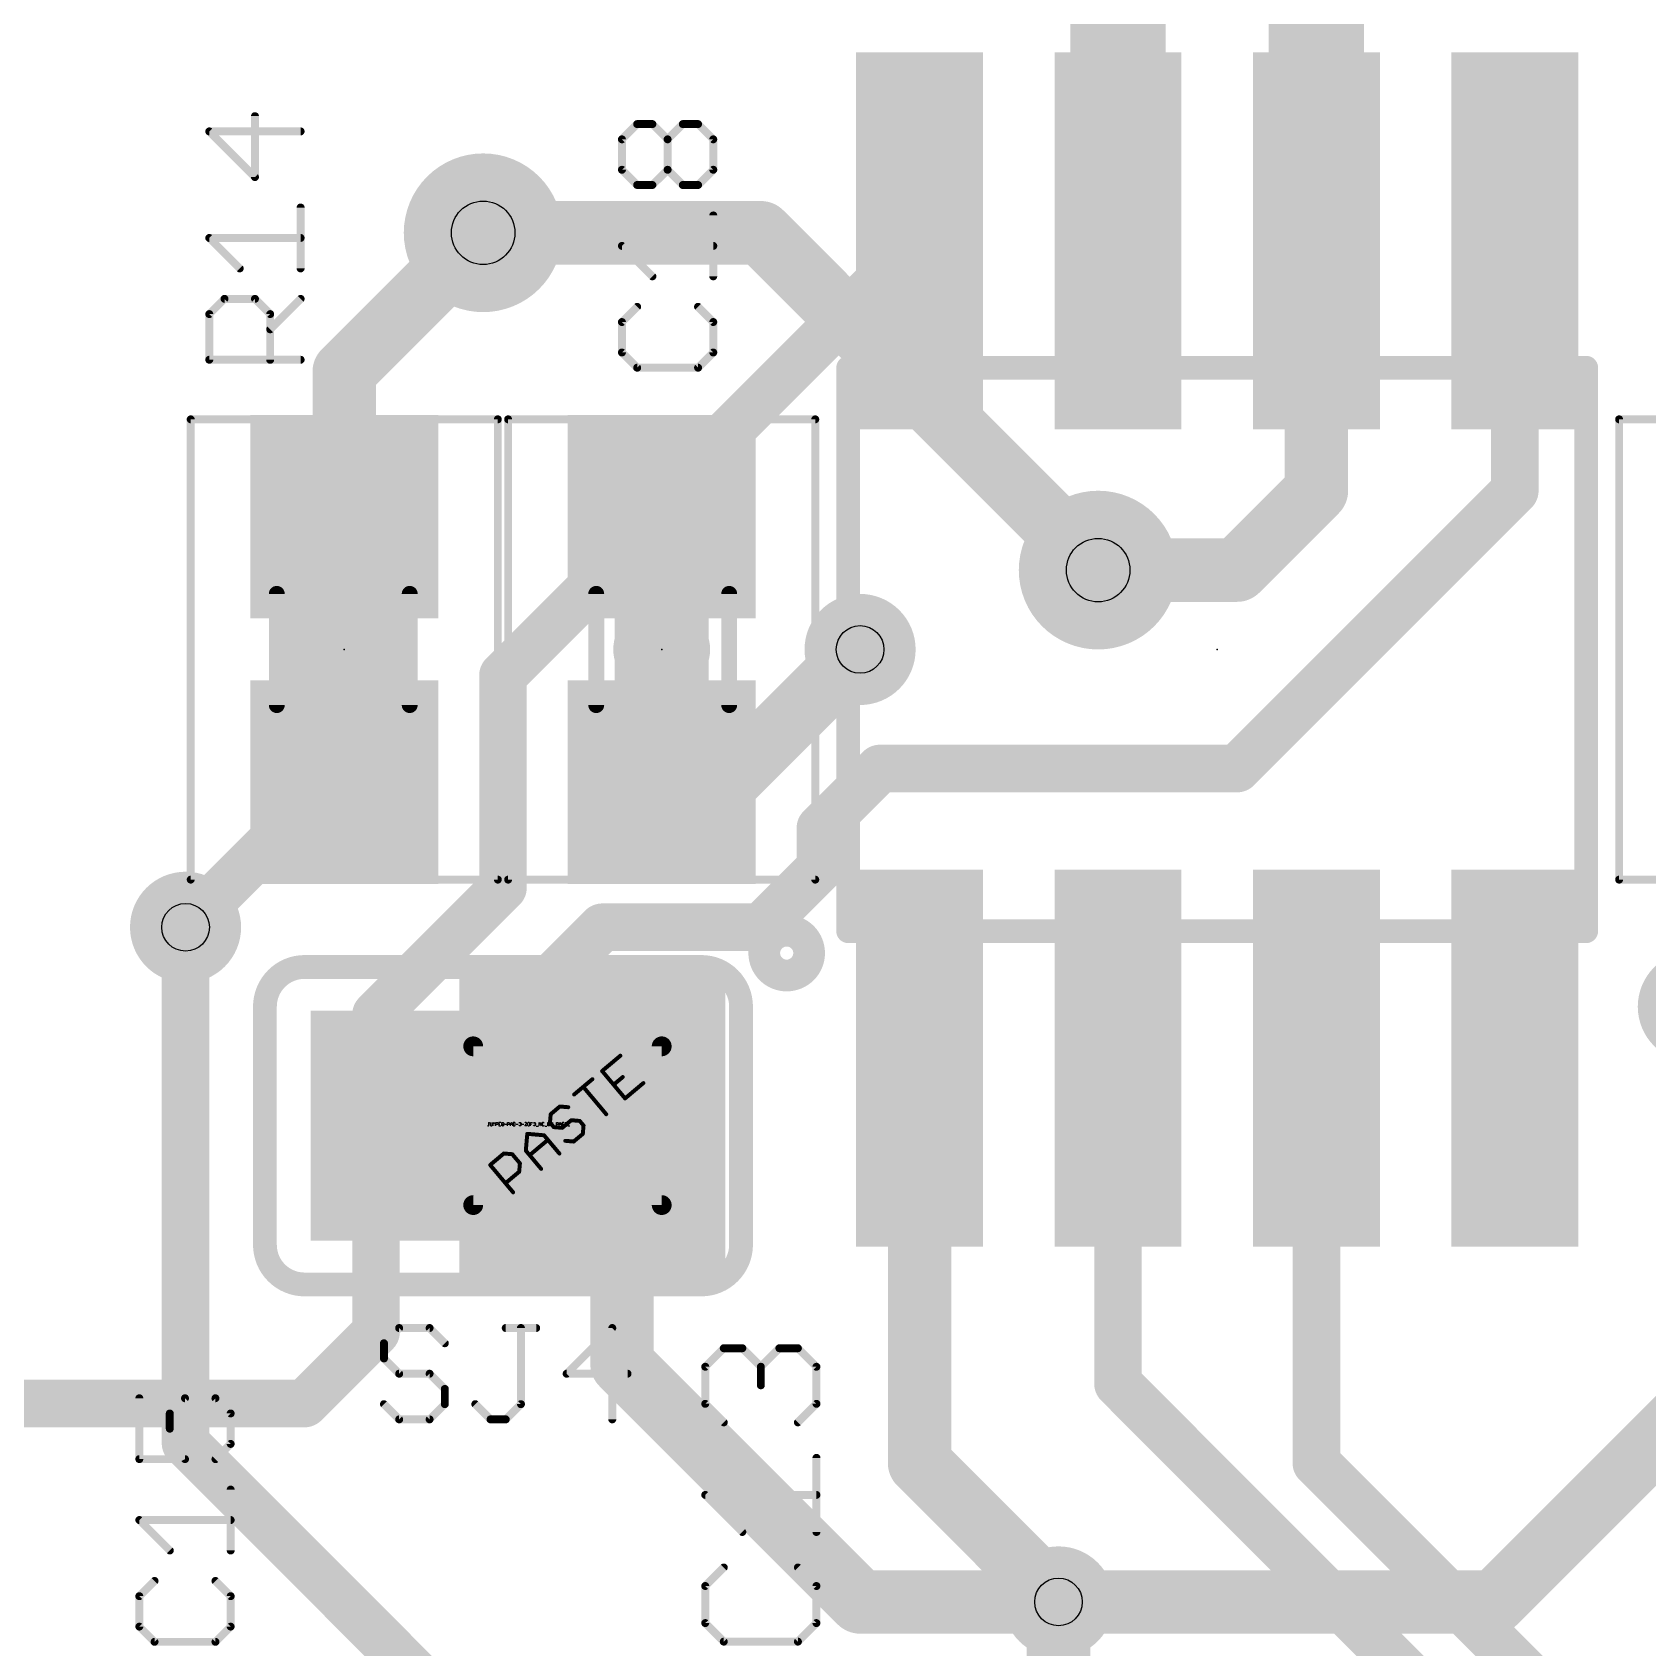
# Model space of a CAD drawing. Extents: x -17 to 51, y -3 to 114.
# Drawn here: x 19.34 to 29.68, y 26.89 to 37.22 of the extents above; entities that cross this region are included whole.
import ezdxf

# ---------------------------------------------------------------- set-up
doc = ezdxf.new("R2010")
doc.units = 0
for name, color, linetype in [('1', 22, 'CONTINUOUS'), ('16', 175, 'CONTINUOUS'), ('18', 82, 'CONTINUOUS'), ('21', 253, 'CONTINUOUS'), ('23', 7, 'CONTINUOUS'), ('25', 253, 'CONTINUOUS'), ('27', 253, 'CONTINUOUS'), ('29', 253, 'CONTINUOUS'), ('30', 253, 'CONTINUOUS'), ('31', 253, 'CONTINUOUS'), ('35', 253, 'CONTINUOUS'), ('39', 22, 'CONTINUOUS'), ('44', 253, 'CONTINUOUS'), ('51', 253, 'CONTINUOUS')]:
    doc.layers.add(name, color=color, linetype=linetype)

# ---------------------------------------------------------------- blocks, each defined once
blk = doc.blocks.new('RECT')
blk.add_solid([(-0.5, -0.5), (0.5, -0.5), (-0.5, 0.5), (0.5, 0.5)])
blk = doc.blocks.new('ROUNDV')
at = {"const_width": 0.5}
blk.add_lwpolyline([(0, -0.25, 1), (0, 0.25, 1), (0, -0.25)], format="xyb", dxfattribs=at)

msp = doc.modelspace()

# ---------------------------------------------------------------- linework, layer by layer
at = {"layer": '1'}
for points, const_width in [([(26.289, 35.8902), (26.289, 38.569)], 0.6096), ([(27.559, 35.8902), (27.559, 38.569)], 0.6096), ([(21.336, 35.052), (22.225, 35.941)], 0.4064), ([(27.559, 34.29), (27.559, 35.8902)], 0.4064), ([(23.368, 34.2392), (25.019, 35.8902)], 0.3048), ([(28.829, 35.8902), (28.829, 34.29)], 0.3048), ([(21.336, 34.124), (21.336, 35.052)], 0.4064), ([(27.051, 33.782), (27.559, 34.29)], 0.4064), ([(28.829, 34.29), (27.051, 32.512)], 0.3048), ([(23.368, 34.124), (23.368, 34.2392)], 0.3048), ([(22.352, 33.108), (23.368, 34.124)], 0.3048), ([(26.162, 33.782), (27.051, 33.782)], 0.4064), ([(23.788, 32.424), (24.638, 33.274)], 0.4064), ([(22.352, 31.75), (22.352, 33.108)], 0.3048), ([(21.248, 32.424), (20.32, 31.496)], 0.3048), ([(21.336, 32.424), (21.248, 32.424)], 0.3048), ([(23.368, 32.424), (23.788, 32.424)], 0.4064), ([(24.765, 32.512), (24.384, 32.131)], 0.3048), ([(27.051, 32.512), (24.765, 32.512)], 0.3048), ([(24.384, 32.131), (24.384, 31.877)], 0.3048), ([(24.384, 31.877), (24.003, 31.496)], 0.3048), ([(21.5392, 30.9372), (22.352, 31.75)], 0.3048), ([(22.987, 31.496), (22.352, 30.861)], 0.3048), ([(24.003, 31.496), (22.987, 31.496)], 0.3048), ([(21.5392, 30.226), (21.5392, 30.9372)], 0.3048), ([(22.352, 30.861), (22.352, 30.226)], 0.3048), ([(25.019, 30.6578), (25.019, 28.067)], 0.4064), ([(26.289, 30.6578), (26.289, 28.575)], 0.3048), ([(27.559, 30.6578), (27.559, 28.067)], 0.3048), ([(23.114, 30.1752), (23.1648, 30.226)], 0.4064), ([(21.5392, 30.226), (21.5392, 28.9052)], 0.3048), ([(23.114, 28.702), (23.114, 30.1752)], 0.4064), ([(21.5392, 28.9052), (21.082, 28.448)], 0.3048), ([(24.638, 27.178), (23.114, 28.702)], 0.4064), ([(26.289, 28.575), (28.956, 25.908)], 0.3048), ([(21.082, 28.448), (13.755, 28.448)], 0.3048), ([(25.019, 28.067), (25.908, 27.178)], 0.4064), ([(27.559, 28.067), (29.464, 26.162)], 0.3048), ([(25.908, 27.178), (24.638, 27.178)], 0.4064), ([(25.908, 27.178), (25.908, 26.67)], 0.4064)]:
    msp.add_lwpolyline(points, dxfattribs=dict(at, const_width=const_width))
for points, const_width in [([(22.2968, 35.8692, 1), (22.1532, 36.0128)], 0.2032), ([(27.6606, 35.8902, 1), (27.4574, 35.8902)], 0.2032), ([(25.0729, 35.8363, 1), (24.9651, 35.9441)], 0.1524), ([(26.1366, 35.8902, 1), (26.4414, 35.8902)], 0.3048), ([(27.4066, 35.8902, 1), (27.7114, 35.8902)], 0.3048), ([(28.9052, 35.8902, 1), (28.7528, 35.8902)], 0.1524), ([(21.4376, 35.052, 1), (21.2344, 35.052)], 0.2032), ([(21.2642, 35.1238, 1), (21.4078, 34.9802)], 0.2032), ([(27.6308, 34.2182, 1), (27.4872, 34.3618)], 0.2032), ([(28.8829, 34.2361, 1), (28.7751, 34.3439)], 0.1524), ([(23.4442, 34.2392, 1), (23.2918, 34.2392)], 0.1524), ([(23.3141, 34.2931, 1), (23.4219, 34.1853)], 0.1524), ([(27.4574, 34.29, 1), (27.6606, 34.29)], 0.2032), ([(28.7528, 34.29, 1), (28.9052, 34.29)], 0.1524), ([(23.4219, 34.0701, 1), (23.3141, 34.1779)], 0.1524), ([(21.2344, 34.124, 1), (21.4376, 34.124)], 0.2032), ([(23.2918, 34.124, 1), (23.4442, 34.124)], 0.1524), ([(26.162, 33.8836, 1), (26.162, 33.6804)], 0.2032), ([(26.9792, 33.8538, 1), (27.1228, 33.7102)], 0.2032), ([(27.051, 33.6804, 1), (27.051, 33.8836)], 0.2032), ([(24.7098, 33.2022, 1), (24.5662, 33.3458)], 0.2032), ([(22.4282, 33.108, 1), (22.2758, 33.108)], 0.1524), ([(22.2981, 33.1619, 1), (22.4059, 33.0541)], 0.1524), ([(21.248, 32.5002, 1), (21.248, 32.3478)], 0.1524), ([(21.3019, 32.3701, 1), (21.1941, 32.4779)], 0.1524), ([(21.336, 32.3478, 1), (21.336, 32.5002)], 0.1524), ([(23.368, 32.5256, 1), (23.368, 32.3224)], 0.2032), ([(23.7162, 32.4958, 1), (23.8598, 32.3522)], 0.2032), ([(23.788, 32.3224, 1), (23.788, 32.5256)], 0.2032), ([(24.765, 32.5882, 1), (24.765, 32.4358)], 0.1524), ([(24.8189, 32.4581, 1), (24.7111, 32.5659)], 0.1524), ([(26.9971, 32.5659, 1), (27.1049, 32.4581)], 0.1524), ([(27.051, 32.4358, 1), (27.051, 32.5882)], 0.1524), ([(24.4602, 32.131, 1), (24.3078, 32.131)], 0.1524), ([(24.3301, 32.1849, 1), (24.4379, 32.0771)], 0.1524), ([(24.3078, 31.877, 1), (24.4602, 31.877)], 0.1524), ([(24.4379, 31.8231, 1), (24.3301, 31.9309)], 0.1524), ([(22.4059, 31.6961, 1), (22.2981, 31.8039)], 0.1524), ([(22.2758, 31.75, 1), (22.4282, 31.75)], 0.1524), ([(22.987, 31.5722, 1), (22.987, 31.4198)], 0.1524), ([(23.0409, 31.4421, 1), (22.9331, 31.5499)], 0.1524), ([(24.003, 31.4198, 1), (24.003, 31.5722)], 0.1524), ([(20.2661, 31.5499, 1), (20.3739, 31.4421)], 0.1524), ([(23.9491, 31.5499, 1), (24.0569, 31.4421)], 0.1524), ([(21.6154, 30.9372, 1), (21.463, 30.9372)], 0.1524), ([(21.4853, 30.9911, 1), (21.5931, 30.8833)], 0.1524), ([(22.4282, 30.861, 1), (22.2758, 30.861)], 0.1524), ([(22.2981, 30.9149, 1), (22.4059, 30.8071)], 0.1524), ([(25.1206, 30.6578, 1), (24.9174, 30.6578)], 0.2032), ([(26.3652, 30.6578, 1), (26.2128, 30.6578)], 0.1524), ([(27.6352, 30.6578, 1), (27.4828, 30.6578)], 0.1524), ([(23.2366, 30.1542, 1), (23.093, 30.2978)], 0.2032), ([(21.6154, 30.226, 1), (21.463, 30.226)], 0.1524), ([(21.463, 30.226, 1), (21.6154, 30.226)], 0.1524), ([(22.2758, 30.226, 1), (22.4282, 30.226)], 0.1524), ([(23.2156, 30.1752, 1), (23.0124, 30.1752)], 0.2032), ([(23.0422, 30.247, 1), (23.1858, 30.1034)], 0.2032), ([(21.463, 28.9052, 1), (21.6154, 28.9052)], 0.1524), ([(21.5931, 28.8513, 1), (21.4853, 28.9591)], 0.1524), ([(23.1858, 28.7738, 1), (23.0422, 28.6302)], 0.2032), ([(23.0124, 28.702, 1), (23.2156, 28.702)], 0.2032), ([(26.3429, 28.6289, 1), (26.2351, 28.5211)], 0.1524), ([(26.2128, 28.575, 1), (26.3652, 28.575)], 0.1524), ([(21.0281, 28.5019, 1), (21.1359, 28.3941)], 0.1524), ([(21.082, 28.3718, 1), (21.082, 28.5242)], 0.1524), ([(25.0908, 28.1388, 1), (24.9472, 27.9952)], 0.2032), ([(24.9174, 28.067, 1), (25.1206, 28.067)], 0.2032), ([(27.6129, 28.1209, 1), (27.5051, 28.0131)], 0.1524), ([(27.4828, 28.067, 1), (27.6352, 28.067)], 0.1524), ([(24.638, 27.2796, 1), (24.638, 27.0764)], 0.2032), ([(24.5662, 27.1062, 1), (24.7098, 27.2498)], 0.2032), ([(26.0096, 27.178, 1), (25.8064, 27.178)], 0.2032), ([(25.8362, 27.1062, 1), (25.9798, 27.2498)], 0.2032), ([(25.908, 27.0764, 1), (25.908, 27.2796)], 0.2032)]:
    msp.add_lwpolyline(points, format="xyb", dxfattribs=dict(at, const_width=const_width))
at = {"layer": '16'}
for points, const_width in [([(22.225, 35.941), (24.003, 35.941)], 0.4064), ([(24.003, 35.941), (26.162, 33.782)], 0.4064), ([(20.32, 31.496), (20.32, 28.194)], 0.3048), ([(30.988, 29.464), (28.702, 27.178)], 0.4064), ([(20.32, 28.194), (26.162, 22.352)], 0.3048), ([(28.702, 27.178), (25.908, 27.178)], 0.4064)]:
    msp.add_lwpolyline(points, dxfattribs=dict(at, const_width=const_width))
for points, const_width in [([(22.225, 36.0426, 1), (22.225, 35.8394)], 0.2032), ([(24.0748, 36.0128, 1), (23.9312, 35.8692)], 0.2032), ([(24.003, 35.8394, 1), (24.003, 36.0426)], 0.2032), ([(26.0902, 33.7102, 1), (26.2338, 33.8538)], 0.2032), ([(20.3962, 31.496, 1), (20.2438, 31.496)], 0.1524), ([(20.3739, 28.2479, 1), (20.2661, 28.1401)], 0.1524), ([(20.2438, 28.194, 1), (20.3962, 28.194)], 0.1524), ([(25.908, 27.2796, 1), (25.908, 27.0764)], 0.2032), ([(28.6302, 27.2498, 1), (28.7738, 27.1062)], 0.2032), ([(28.702, 27.0764, 1), (28.702, 27.2796)], 0.2032)]:
    msp.add_lwpolyline(points, format="xyb", dxfattribs=dict(at, const_width=const_width))
at = {"layer": '21'}
for points, const_width in [([(24.562, 35.077), (24.562, 31.471)], 0.1524), ([(29.286, 31.471), (29.286, 35.077)], 0.1524), ([(23.3985, 33.274), (23.3375, 33.274)], 0.5588), ([(21.082, 31.242), (23.622, 31.242)], 0.1524), ([(20.828, 29.464), (20.828, 30.988)], 0.1524), ([(23.876, 29.464), (23.876, 30.988)], 0.1524), ([(23.622, 29.21), (21.082, 29.21)], 0.1524)]:
    msp.add_lwpolyline(points, dxfattribs=dict(at, const_width=const_width))
for points, const_width in [([(24.6001, 35.077, 1), (24.5239, 35.077)], 0.0762), ([(29.3241, 35.077, 1), (29.2479, 35.077)], 0.0762), ([(23.3375, 33.4137, 1), (23.3375, 33.1343)], 0.2794), ([(23.3985, 33.1343, 1), (23.3985, 33.4137)], 0.2794), ([(24.1681, 31.1873, 1), (24.1681, 31.4745, 1), (24.1681, 31.1873)], 0.2032), ([(24.5239, 31.471, 1), (24.6001, 31.471)], 0.0762), ([(29.2479, 31.471, 1), (29.3241, 31.471)], 0.0762), ([(21.082, 31.242, 0.4142), (20.828, 30.988)], 0.1524), ([(21.082, 31.2801, 1), (21.082, 31.2039)], 0.0762), ([(21.082, 31.2039, 1), (21.082, 31.2801)], 0.0762), ([(23.876, 30.988, 0.4142), (23.622, 31.242)], 0.1524), ([(23.622, 31.2801, 1), (23.622, 31.2039)], 0.0762), ([(23.622, 31.2039, 1), (23.622, 31.2801)], 0.0762), ([(20.8661, 30.988, 1), (20.7899, 30.988)], 0.0762), ([(20.7899, 30.988, 1), (20.8661, 30.988)], 0.0762), ([(23.9141, 30.988, 1), (23.8379, 30.988)], 0.0762), ([(23.8379, 30.988, 1), (23.9141, 30.988)], 0.0762), ([(20.828, 29.464, 0.4142), (21.082, 29.21)], 0.1524), ([(20.8661, 29.464, 1), (20.7899, 29.464)], 0.0762), ([(20.7899, 29.464, 1), (20.8661, 29.464)], 0.0762), ([(23.622, 29.21, 0.4142), (23.876, 29.464)], 0.1524), ([(23.9141, 29.464, 1), (23.8379, 29.464)], 0.0762), ([(23.8379, 29.464, 1), (23.9141, 29.464)], 0.0762), ([(21.082, 29.2481, 1), (21.082, 29.1719)], 0.0762), ([(21.082, 29.1719, 1), (21.082, 29.2481)], 0.0762), ([(23.622, 29.2481, 1), (23.622, 29.1719)], 0.0762), ([(23.622, 29.1719, 1), (23.622, 29.2481)], 0.0762)]:
    msp.add_lwpolyline(points, format="xyb", dxfattribs=dict(at, const_width=const_width))
at = {"layer": '23'}
for p in [(21.336, 33.274), (23.368, 33.274), (26.924, 33.274), (22.352, 30.226)]:
    msp.add_point(p, dxfattribs=at)
at = {"layer": '25', "const_width": 0.0508}
for points in [[(20.7643, 36.2976), (20.7643, 36.6874)], [(21.0566, 36.5899), (20.4719, 36.5899)], [(20.4719, 36.5899), (20.7643, 36.2976)], [(23.1135, 36.5391), (23.211, 36.6366)], [(23.211, 36.6366), (23.3084, 36.6366)], [(23.3084, 36.6366), (23.4059, 36.5391)], [(23.4059, 36.5391), (23.5033, 36.6366)], [(23.5033, 36.6366), (23.6008, 36.6366)], [(23.6008, 36.6366), (23.6982, 36.5391)], [(23.1135, 36.3442), (23.1135, 36.5391)], [(23.4059, 36.3442), (23.4059, 36.5391)], [(23.6982, 36.5391), (23.6982, 36.3442)], [(23.211, 36.2468), (23.1135, 36.3442)], [(23.4059, 36.3442), (23.3084, 36.2468)], [(23.5033, 36.2468), (23.4059, 36.3442)], [(23.6982, 36.3442), (23.6008, 36.2468)], [(23.3084, 36.2468), (23.211, 36.2468)], [(23.6008, 36.2468), (23.5033, 36.2468)], [(21.0566, 35.7129), (21.0566, 36.1027)], [(23.6982, 35.6621), (23.6982, 36.0519)], [(20.6668, 35.7129), (20.4719, 35.9078)], [(20.4719, 35.9078), (21.0566, 35.9078)], [(23.3084, 35.6621), (23.1135, 35.857)], [(23.1135, 35.857), (23.6982, 35.857)], [(20.4719, 35.4205), (20.5694, 35.518)], [(20.5694, 35.518), (20.7643, 35.518)], [(20.7643, 35.518), (20.8617, 35.4205)], [(20.8617, 35.3231), (21.0566, 35.518)], [(23.211, 35.4672), (23.1135, 35.3697)], [(23.6982, 35.3697), (23.6008, 35.4672)], [(20.4719, 35.1282), (20.4719, 35.4205)], [(20.8617, 35.4205), (20.8617, 35.1282)], [(23.1135, 35.3697), (23.1135, 35.1748)], [(23.6982, 35.1748), (23.6982, 35.3697)], [(23.1135, 35.1748), (23.211, 35.0774)], [(23.6008, 35.0774), (23.6982, 35.1748)], [(21.0566, 35.1282), (20.4719, 35.1282)], [(23.211, 35.0774), (23.6008, 35.0774)], [(21.6874, 28.9311), (21.59, 28.8336)], [(21.8823, 28.9311), (21.6874, 28.9311)], [(21.9798, 28.8336), (21.8823, 28.9311)], [(22.3696, 28.9311), (22.5645, 28.9311)], [(22.467, 28.4438), (22.467, 28.9311)], [(23.0517, 28.9311), (22.7594, 28.6387)], [(23.0517, 28.3464), (23.0517, 28.9311)], [(21.59, 28.8336), (21.59, 28.7362)], [(21.59, 28.7362), (21.6874, 28.6387)], [(23.6468, 28.6832), (23.7654, 28.8018)], [(23.7654, 28.8018), (23.8841, 28.8018)], [(23.8841, 28.8018), (24.0027, 28.6832)], [(24.0027, 28.6832), (24.1213, 28.8018)], [(24.1213, 28.8018), (24.24, 28.8018)], [(24.24, 28.8018), (24.3586, 28.6832)], [(21.6874, 28.6387), (21.8823, 28.6387)], [(21.8823, 28.6387), (21.9798, 28.5413)], [(22.7594, 28.6387), (23.1492, 28.6387)], [(23.6468, 28.4459), (23.6468, 28.6832)], [(24.0027, 28.6832), (24.0027, 28.5645)], [(24.3586, 28.6832), (24.3586, 28.4459)], [(21.9798, 28.5413), (21.9798, 28.4438)], [(20.0241, 28.4817), (20.0241, 28.0919)], [(20.219, 28.3842), (20.3165, 28.4817)], [(20.3165, 28.4817), (20.5114, 28.4817)], [(20.5114, 28.4817), (20.6088, 28.3842)], [(21.6874, 28.3464), (21.59, 28.4438)], [(21.9798, 28.4438), (21.8823, 28.3464)], [(22.1747, 28.4438), (22.2721, 28.3464)], [(22.3696, 28.3464), (22.467, 28.4438)], [(23.7654, 28.3273), (23.6468, 28.4459)], [(24.3586, 28.4459), (24.24, 28.3273)], [(20.219, 28.2868), (20.219, 28.3842)], [(20.6088, 28.3842), (20.6088, 28.1893)], [(21.8823, 28.3464), (21.6874, 28.3464)], [(22.2721, 28.3464), (22.3696, 28.3464)], [(20.3165, 28.0919), (20.219, 28.2868)], [(20.6088, 28.1893), (20.5114, 28.0919)], [(20.0241, 28.0919), (20.3165, 28.0919)], [(24.3586, 27.6256), (24.3586, 28.1002)], [(20.6088, 27.5072), (20.6088, 27.897)], [(23.8841, 27.6256), (23.6468, 27.8629)], [(23.6468, 27.8629), (24.3586, 27.8629)], [(20.219, 27.5072), (20.0241, 27.7021)], [(20.0241, 27.7021), (20.6088, 27.7021)], [(23.7654, 27.3985), (23.6468, 27.2799)], [(24.3586, 27.2799), (24.24, 27.3985)], [(20.1216, 27.3123), (20.0241, 27.2149)], [(20.6088, 27.2149), (20.5114, 27.3123)], [(23.6468, 27.2799), (23.6468, 27.0426)], [(24.3586, 27.0426), (24.3586, 27.2799)], [(20.0241, 27.2149), (20.0241, 27.02)], [(20.6088, 27.02), (20.6088, 27.2149)], [(20.0241, 27.02), (20.1216, 26.9225)], [(20.5114, 26.9225), (20.6088, 27.02)], [(23.6468, 27.0426), (23.7654, 26.924)], [(24.24, 26.924), (24.3586, 27.0426)], [(20.1216, 26.9225), (20.5114, 26.9225)], [(23.7654, 26.924), (24.24, 26.924)]]:
    msp.add_lwpolyline(points, dxfattribs=at)
at = {"layer": '25', "const_width": 0.0254}
for points in [[(20.777, 36.6874, 1), (20.7516, 36.6874)], [(20.4719, 36.6026, 1), (20.4719, 36.5772)], [(20.4809, 36.5989, 1), (20.4629, 36.581)], [(21.0566, 36.5772, 1), (21.0566, 36.6026)], [(23.211, 36.6493, 1), (23.211, 36.6239)], [(23.2199, 36.6276, 1), (23.202, 36.6456)], [(23.3174, 36.6456, 1), (23.2994, 36.6276)], [(23.3084, 36.6239, 1), (23.3084, 36.6493)], [(23.5033, 36.6493, 1), (23.5033, 36.6239)], [(23.5123, 36.6276, 1), (23.4943, 36.6456)], [(23.6097, 36.6456, 1), (23.5918, 36.6276)], [(23.6008, 36.6239, 1), (23.6008, 36.6493)], [(23.1262, 36.5391, 1), (23.1008, 36.5391)], [(23.1045, 36.5481, 1), (23.1225, 36.5302)], [(23.4186, 36.5391, 1), (23.3932, 36.5391)], [(23.3969, 36.5481, 1), (23.4148, 36.5302)], [(23.3969, 36.5302, 1), (23.4148, 36.5481)], [(23.7109, 36.5391, 1), (23.6855, 36.5391)], [(23.6892, 36.5302, 1), (23.7072, 36.5481)], [(20.7516, 36.2976, 1), (20.777, 36.2976)], [(20.7553, 36.2886, 1), (20.7732, 36.3066)], [(23.1225, 36.3532, 1), (23.1045, 36.3353)], [(23.1008, 36.3442, 1), (23.1262, 36.3442)], [(23.4148, 36.3532, 1), (23.3969, 36.3353)], [(23.3932, 36.3442, 1), (23.4186, 36.3442)], [(23.4148, 36.3353, 1), (23.3969, 36.3532)], [(23.6855, 36.3442, 1), (23.7109, 36.3442)], [(23.7072, 36.3353, 1), (23.6892, 36.3532)], [(23.211, 36.2595, 1), (23.211, 36.2341)], [(23.202, 36.2378, 1), (23.2199, 36.2558)], [(23.2994, 36.2558, 1), (23.3174, 36.2378)], [(23.3084, 36.2341, 1), (23.3084, 36.2595)], [(23.5033, 36.2595, 1), (23.5033, 36.2341)], [(23.4943, 36.2378, 1), (23.5123, 36.2558)], [(23.5918, 36.2558, 1), (23.6097, 36.2378)], [(23.6008, 36.2341, 1), (23.6008, 36.2595)], [(21.0693, 36.1027, 1), (21.0439, 36.1027)], [(23.7109, 36.0519, 1), (23.6855, 36.0519)], [(20.4809, 35.9168, 1), (20.4629, 35.8988)], [(20.4719, 35.9205, 1), (20.4719, 35.8951)], [(21.0566, 35.8951, 1), (21.0566, 35.9205)], [(23.1225, 35.866, 1), (23.1045, 35.848)], [(23.1135, 35.8697, 1), (23.1135, 35.8443)], [(23.6982, 35.8443, 1), (23.6982, 35.8697)], [(20.6578, 35.7039, 1), (20.6758, 35.7219)], [(21.0439, 35.7129, 1), (21.0693, 35.7129)], [(23.2994, 35.6531, 1), (23.3174, 35.6711)], [(23.6855, 35.6621, 1), (23.7109, 35.6621)], [(20.5694, 35.5307, 1), (20.5694, 35.5053)], [(20.5783, 35.509, 1), (20.5604, 35.527)], [(20.7732, 35.527, 1), (20.7553, 35.509)], [(20.7643, 35.5053, 1), (20.7643, 35.5307)], [(21.0656, 35.509, 1), (21.0476, 35.527)], [(23.2199, 35.4582, 1), (23.202, 35.4762)], [(23.6097, 35.4762, 1), (23.5918, 35.4582)], [(20.4846, 35.4205, 1), (20.4592, 35.4205)], [(20.4629, 35.4295, 1), (20.4809, 35.4116)], [(20.8744, 35.4205, 1), (20.849, 35.4205)], [(20.8527, 35.4116, 1), (20.8707, 35.4295)], [(23.1262, 35.3697, 1), (23.1008, 35.3697)], [(23.1045, 35.3787, 1), (23.1225, 35.3608)], [(23.7109, 35.3697, 1), (23.6855, 35.3697)], [(23.6892, 35.3608, 1), (23.7072, 35.3787)], [(20.8527, 35.3321, 1), (20.8707, 35.3141)], [(23.1225, 35.1838, 1), (23.1045, 35.1659)], [(23.1008, 35.1748, 1), (23.1262, 35.1748)], [(23.6855, 35.1748, 1), (23.7109, 35.1748)], [(23.7072, 35.1659, 1), (23.6892, 35.1838)], [(20.4719, 35.1409, 1), (20.4719, 35.1155)], [(20.4592, 35.1282, 1), (20.4846, 35.1282)], [(20.849, 35.1282, 1), (20.8744, 35.1282)], [(21.0566, 35.1155, 1), (21.0566, 35.1409)], [(23.211, 35.0901, 1), (23.211, 35.0647)], [(23.202, 35.0684, 1), (23.2199, 35.0864)], [(23.5918, 35.0864, 1), (23.6097, 35.0684)], [(23.6008, 35.0647, 1), (23.6008, 35.0901)], [(21.6874, 28.9438, 1), (21.6874, 28.9184)], [(21.6964, 28.9221, 1), (21.6785, 28.9401)], [(21.8913, 28.9401, 1), (21.8734, 28.9221)], [(21.8823, 28.9184, 1), (21.8823, 28.9438)], [(22.3696, 28.9438, 1), (22.3696, 28.9184)], [(22.4797, 28.9311, 1), (22.4543, 28.9311)], [(22.5645, 28.9184, 1), (22.5645, 28.9438)], [(23.0644, 28.9311, 1), (23.039, 28.9311)], [(23.0607, 28.9221, 1), (23.0428, 28.9401)], [(21.6027, 28.8336, 1), (21.5773, 28.8336)], [(21.581, 28.8426, 1), (21.599, 28.8247)], [(21.9708, 28.8247, 1), (21.9888, 28.8426)], [(21.599, 28.7452, 1), (21.581, 28.7272)], [(21.5773, 28.7362, 1), (21.6027, 28.7362)], [(23.7654, 28.8145, 1), (23.7654, 28.7891)], [(23.7744, 28.7928, 1), (23.7564, 28.8108)], [(23.893, 28.8108, 1), (23.8751, 28.7928)], [(23.8841, 28.7891, 1), (23.8841, 28.8145)], [(24.1213, 28.8145, 1), (24.1213, 28.7891)], [(24.1303, 28.7928, 1), (24.1124, 28.8108)], [(24.2489, 28.8108, 1), (24.231, 28.7928)], [(24.24, 28.7891, 1), (24.24, 28.8145)], [(21.6874, 28.6514, 1), (21.6874, 28.626)], [(21.6785, 28.6298, 1), (21.6964, 28.6477)], [(21.8913, 28.6477, 1), (21.8734, 28.6298)], [(21.8823, 28.626, 1), (21.8823, 28.6514)], [(22.7594, 28.6514, 1), (22.7594, 28.626)], [(22.7504, 28.6477, 1), (22.7684, 28.6298)], [(23.1492, 28.626, 1), (23.1492, 28.6514)], [(23.6595, 28.6832, 1), (23.6341, 28.6832)], [(23.6378, 28.6922, 1), (23.6558, 28.6742)], [(24.0154, 28.6832, 1), (23.99, 28.6832)], [(23.9937, 28.6922, 1), (24.0117, 28.6742)], [(23.9937, 28.6742, 1), (24.0117, 28.6922)], [(24.3713, 28.6832, 1), (24.3459, 28.6832)], [(24.3496, 28.6742, 1), (24.3676, 28.6922)], [(21.9925, 28.5413, 1), (21.9671, 28.5413)], [(21.9708, 28.5323, 1), (21.9888, 28.5503)], [(23.99, 28.5645, 1), (24.0154, 28.5645)], [(20.0368, 28.4817, 1), (20.0114, 28.4817)], [(20.3165, 28.4944, 1), (20.3165, 28.469)], [(20.3254, 28.4727, 1), (20.3075, 28.4907)], [(20.5203, 28.4907, 1), (20.5024, 28.4727)], [(20.5114, 28.469, 1), (20.5114, 28.4944)], [(21.599, 28.4528, 1), (21.581, 28.4349)], [(21.9671, 28.4438, 1), (21.9925, 28.4438)], [(21.9888, 28.4349, 1), (21.9708, 28.4528)], [(22.1837, 28.4528, 1), (22.1657, 28.4349)], [(22.4543, 28.4438, 1), (22.4797, 28.4438)], [(22.476, 28.4349, 1), (22.4581, 28.4528)], [(23.6558, 28.4549, 1), (23.6378, 28.4369)], [(23.6341, 28.4459, 1), (23.6595, 28.4459)], [(24.3459, 28.4459, 1), (24.3713, 28.4459)], [(24.3676, 28.4369, 1), (24.3496, 28.4549)], [(20.2317, 28.3842, 1), (20.2063, 28.3842)], [(20.21, 28.3932, 1), (20.228, 28.3753)], [(20.6215, 28.3842, 1), (20.5961, 28.3842)], [(20.5998, 28.3753, 1), (20.6178, 28.3932)], [(21.6874, 28.3591, 1), (21.6874, 28.3337)], [(21.6785, 28.3374, 1), (21.6964, 28.3554)], [(21.8734, 28.3554, 1), (21.8913, 28.3374)], [(21.8823, 28.3337, 1), (21.8823, 28.3591)], [(22.2721, 28.3591, 1), (22.2721, 28.3337)], [(22.2632, 28.3374, 1), (22.2811, 28.3554)], [(22.3606, 28.3554, 1), (22.3786, 28.3374)], [(22.3696, 28.3337, 1), (22.3696, 28.3591)], [(23.039, 28.3464, 1), (23.0644, 28.3464)], [(23.7564, 28.3183, 1), (23.7744, 28.3363)], [(24.231, 28.3363, 1), (24.2489, 28.3183)], [(20.2304, 28.2925, 1), (20.2076, 28.2811)], [(20.2063, 28.2868, 1), (20.2317, 28.2868)], [(20.5961, 28.1893, 1), (20.6215, 28.1893)], [(20.6178, 28.1804, 1), (20.5998, 28.1983)], [(20.0241, 28.1046, 1), (20.0241, 28.0792)], [(20.0114, 28.0919, 1), (20.0368, 28.0919)], [(20.3051, 28.0862, 1), (20.3278, 28.0976)], [(20.3165, 28.0792, 1), (20.3165, 28.1046)], [(20.5024, 28.1009, 1), (20.5203, 28.0829)], [(24.3713, 28.1002, 1), (24.3459, 28.1002)], [(20.6215, 27.897, 1), (20.5961, 27.897)], [(23.6558, 27.8719, 1), (23.6378, 27.8539)], [(23.6468, 27.8756, 1), (23.6468, 27.8502)], [(24.3586, 27.8502, 1), (24.3586, 27.8756)], [(20.0331, 27.7111, 1), (20.0151, 27.6931)], [(20.0241, 27.7148, 1), (20.0241, 27.6894)], [(20.6088, 27.6894, 1), (20.6088, 27.7148)], [(23.8751, 27.6167, 1), (23.893, 27.6346)], [(24.3459, 27.6256, 1), (24.3713, 27.6256)], [(20.21, 27.4982, 1), (20.228, 27.5162)], [(20.5961, 27.5072, 1), (20.6215, 27.5072)], [(23.7744, 27.3896, 1), (23.7564, 27.4075)], [(24.2489, 27.4075, 1), (24.231, 27.3896)], [(20.1305, 27.3033, 1), (20.1126, 27.3213)], [(20.5203, 27.3213, 1), (20.5024, 27.3033)], [(23.6595, 27.2799, 1), (23.6341, 27.2799)], [(23.6378, 27.2889, 1), (23.6558, 27.2709)], [(24.3713, 27.2799, 1), (24.3459, 27.2799)], [(24.3496, 27.2709, 1), (24.3676, 27.2889)], [(20.0368, 27.2149, 1), (20.0114, 27.2149)], [(20.0151, 27.2238, 1), (20.0331, 27.2059)], [(20.6215, 27.2149, 1), (20.5961, 27.2149)], [(20.5998, 27.2059, 1), (20.6178, 27.2238)], [(20.0331, 27.0289, 1), (20.0151, 27.011)], [(20.0114, 27.02, 1), (20.0368, 27.02)], [(20.5961, 27.02, 1), (20.6215, 27.02)], [(20.6178, 27.011, 1), (20.5998, 27.0289)], [(23.6558, 27.0516, 1), (23.6378, 27.0337)], [(23.6341, 27.0426, 1), (23.6595, 27.0426)], [(24.3459, 27.0426, 1), (24.3713, 27.0426)], [(24.3676, 27.0337, 1), (24.3496, 27.0516)], [(20.1216, 26.9352, 1), (20.1216, 26.9098)], [(20.1126, 26.9135, 1), (20.1305, 26.9315)], [(20.5024, 26.9315, 1), (20.5203, 26.9135)], [(20.5114, 26.9098, 1), (20.5114, 26.9352)], [(23.7654, 26.9367, 1), (23.7654, 26.9113)], [(23.7564, 26.915, 1), (23.7744, 26.933)], [(24.231, 26.933, 1), (24.2489, 26.915)], [(24.24, 26.9113, 1), (24.24, 26.9367)]]:
    msp.add_lwpolyline(points, format="xyb", dxfattribs=at)
at = {"layer": '27'}
for p, q in [((22.2519, 30.2293), (22.2552, 30.226)), ((22.2552, 30.226), (22.2586, 30.226)), ((22.2586, 30.246), (22.2652, 30.246)), ((22.2586, 30.226), (22.2619, 30.2293)), ((22.2619, 30.2293), (22.2619, 30.246)), ((22.2703, 30.246), (22.2703, 30.2293)), ((22.2703, 30.2293), (22.2736, 30.226)), ((22.2736, 30.226), (22.2803, 30.226)), ((22.2803, 30.226), (22.2837, 30.2293)), ((22.2837, 30.2293), (22.2837, 30.246)), ((22.2887, 30.226), (22.2887, 30.246)), ((22.2887, 30.246), (22.2954, 30.2393)), ((22.2954, 30.2393), (22.3021, 30.246)), ((22.3021, 30.246), (22.3021, 30.226)), ((22.3071, 30.226), (22.3071, 30.246)), ((22.3071, 30.246), (22.3172, 30.246)), ((22.3172, 30.2327), (22.3071, 30.2327)), ((22.3172, 30.246), (22.3205, 30.2427)), ((22.3205, 30.236), (22.3172, 30.2327)), ((22.3205, 30.2427), (22.3205, 30.236)), ((22.3389, 30.246), (22.3256, 30.246)), ((22.3256, 30.246), (22.3256, 30.226)), ((22.3256, 30.236), (22.3322, 30.236)), ((22.3256, 30.226), (22.3389, 30.226)), ((22.344, 30.226), (22.344, 30.246)), ((22.344, 30.246), (22.354, 30.246)), ((22.354, 30.2327), (22.344, 30.2327)), ((22.3507, 30.2327), (22.3573, 30.226)), ((22.354, 30.246), (22.3573, 30.2427)), ((22.3573, 30.236), (22.354, 30.2327)), ((22.3573, 30.2427), (22.3573, 30.236)), ((22.3624, 30.236), (22.3757, 30.236)), ((22.3808, 30.226), (22.3808, 30.246)), ((22.3808, 30.246), (22.3908, 30.246)), ((22.3908, 30.2327), (22.3808, 30.2327)), ((22.3908, 30.246), (22.3942, 30.2427)), ((22.3942, 30.236), (22.3908, 30.2327)), ((22.3942, 30.2427), (22.3942, 30.236)), ((22.3992, 30.2393), (22.4059, 30.246)), ((22.3992, 30.226), (22.3992, 30.2393)), ((22.3992, 30.236), (22.4126, 30.236)), ((22.4059, 30.246), (22.4126, 30.2393)), ((22.4126, 30.2393), (22.4126, 30.226)), ((22.4176, 30.246), (22.4176, 30.226)), ((22.4276, 30.246), (22.4176, 30.246)), ((22.4176, 30.226), (22.4276, 30.226)), ((22.431, 30.2427), (22.4276, 30.246)), ((22.4276, 30.226), (22.431, 30.2293)), ((22.431, 30.2293), (22.431, 30.2427)), ((22.4361, 30.236), (22.4494, 30.236)), ((22.4545, 30.2427), (22.4578, 30.246)), ((22.4578, 30.226), (22.4545, 30.2293)), ((22.4578, 30.246), (22.4645, 30.246)), ((22.4645, 30.226), (22.4578, 30.226)), ((22.4645, 30.236), (22.4611, 30.236)), ((22.4645, 30.246), (22.4678, 30.2427)), ((22.4678, 30.2393), (22.4645, 30.236)), ((22.4645, 30.236), (22.4678, 30.2327)), ((22.4678, 30.2293), (22.4645, 30.226)), ((22.4678, 30.2427), (22.4678, 30.2393)), ((22.4678, 30.2327), (22.4678, 30.2293)), ((22.4729, 30.236), (22.4862, 30.236)), ((22.4946, 30.246), (22.4913, 30.2427)), ((22.4913, 30.226), (22.5046, 30.2393)), ((22.5046, 30.226), (22.4913, 30.226)), ((22.5013, 30.246), (22.4946, 30.246)), ((22.5046, 30.2427), (22.5013, 30.246)), ((22.5046, 30.2393), (22.5046, 30.2427)), ((22.5131, 30.246), (22.5097, 30.2427)), ((22.5097, 30.2427), (22.5097, 30.2293)), ((22.5097, 30.2293), (22.5131, 30.226)), ((22.5197, 30.246), (22.5131, 30.246)), ((22.5131, 30.226), (22.5197, 30.226)), ((22.5231, 30.2427), (22.5197, 30.246)), ((22.5197, 30.226), (22.5231, 30.2293)), ((22.5231, 30.2293), (22.5231, 30.2427)), ((22.5281, 30.226), (22.5281, 30.246)), ((22.5281, 30.246), (22.5415, 30.246)), ((22.5281, 30.236), (22.5348, 30.236)), ((22.5465, 30.2427), (22.5499, 30.246)), ((22.5499, 30.226), (22.5465, 30.2293)), ((22.5499, 30.246), (22.5566, 30.246)), ((22.5566, 30.226), (22.5499, 30.226)), ((22.5566, 30.236), (22.5532, 30.236)), ((22.5566, 30.246), (22.5599, 30.2427)), ((22.5599, 30.2393), (22.5566, 30.236)), ((22.5566, 30.236), (22.5599, 30.2327)), ((22.5599, 30.2293), (22.5566, 30.226)), ((22.5599, 30.2427), (22.5599, 30.2393)), ((22.5599, 30.2327), (22.5599, 30.2293)), ((22.565, 30.2227), (22.5783, 30.2227)), ((22.5834, 30.226), (22.5834, 30.246)), ((22.5834, 30.246), (22.5967, 30.226)), ((22.5967, 30.226), (22.5967, 30.246)), ((22.6051, 30.246), (22.6018, 30.2427)), ((22.6018, 30.2427), (22.6018, 30.2293)), ((22.6018, 30.2293), (22.6051, 30.226)), ((22.6118, 30.246), (22.6051, 30.246)), ((22.6051, 30.226), (22.6118, 30.226)), ((22.6151, 30.2427), (22.6118, 30.246)), ((22.6118, 30.226), (22.6151, 30.2293)), ((22.6202, 30.2227), (22.6336, 30.2227)), ((22.6386, 30.226), (22.6386, 30.246)), ((22.6386, 30.246), (22.6486, 30.246)), ((22.6386, 30.236), (22.6486, 30.236)), ((22.6486, 30.226), (22.6386, 30.226)), ((22.6486, 30.246), (22.652, 30.2427)), ((22.652, 30.2393), (22.6486, 30.236)), ((22.6486, 30.236), (22.652, 30.2327)), ((22.652, 30.2293), (22.6486, 30.226)), ((22.652, 30.2427), (22.652, 30.2393)), ((22.652, 30.2327), (22.652, 30.2293)), ((22.657, 30.246), (22.657, 30.2427)), ((22.657, 30.2427), (22.6637, 30.236)), ((22.6637, 30.236), (22.6704, 30.2427)), ((22.6637, 30.236), (22.6637, 30.226)), ((22.6704, 30.2427), (22.6704, 30.246)), ((22.6755, 30.2227), (22.6888, 30.2227)), ((22.6939, 30.226), (22.6939, 30.246)), ((22.6939, 30.246), (22.7039, 30.246)), ((22.7039, 30.2327), (22.6939, 30.2327)), ((22.7039, 30.246), (22.7072, 30.2427)), ((22.7072, 30.236), (22.7039, 30.2327)), ((22.7072, 30.2427), (22.7072, 30.236)), ((22.7123, 30.2393), (22.719, 30.246)), ((22.7123, 30.226), (22.7123, 30.2393)), ((22.7123, 30.236), (22.7256, 30.236)), ((22.719, 30.246), (22.7256, 30.2393)), ((22.7256, 30.2393), (22.7256, 30.226)), ((22.734, 30.246), (22.7307, 30.2427)), ((22.7307, 30.2427), (22.7307, 30.2393)), ((22.7307, 30.2393), (22.734, 30.236)), ((22.734, 30.226), (22.7307, 30.2293)), ((22.7407, 30.246), (22.734, 30.246)), ((22.734, 30.236), (22.7407, 30.236)), ((22.7407, 30.226), (22.734, 30.226)), ((22.7441, 30.2427), (22.7407, 30.246)), ((22.7407, 30.236), (22.7441, 30.2327)), ((22.7441, 30.2293), (22.7407, 30.226)), ((22.7441, 30.2327), (22.7441, 30.2293)), ((22.7491, 30.246), (22.7625, 30.246)), ((22.7558, 30.226), (22.7558, 30.246)), ((22.7809, 30.246), (22.7675, 30.246)), ((22.7675, 30.246), (22.7675, 30.226)), ((22.7675, 30.236), (22.7742, 30.236)), ((22.7675, 30.226), (22.7809, 30.226))]:
    msp.add_line(p, q, dxfattribs=at)
at = {"layer": '39', "const_width": 0.0508}
for points in [[(20.353, 31.801), (20.353, 34.747)], [(20.353, 34.747), (22.319, 34.747)], [(22.319, 34.747), (22.319, 31.801)], [(22.385, 31.801), (22.385, 34.747)], [(22.385, 34.747), (24.351, 34.747)], [(24.351, 34.747), (24.351, 31.801)], [(29.497, 31.801), (29.497, 34.747)], [(29.497, 34.747), (31.463, 34.747)], [(22.319, 31.801), (20.353, 31.801)], [(24.351, 31.801), (22.385, 31.801)], [(31.463, 31.801), (29.497, 31.801)]]:
    msp.add_lwpolyline(points, dxfattribs=at)
at = {"layer": '39', "const_width": 0.0254}
for points in [[(20.3657, 34.747, 1), (20.3403, 34.747)], [(20.353, 34.7597, 1), (20.353, 34.7343)], [(22.3317, 34.747, 1), (22.3063, 34.747)], [(22.319, 34.7343, 1), (22.319, 34.7597)], [(22.3977, 34.747, 1), (22.3723, 34.747)], [(22.385, 34.7597, 1), (22.385, 34.7343)], [(24.3637, 34.747, 1), (24.3383, 34.747)], [(24.351, 34.7343, 1), (24.351, 34.7597)], [(29.5097, 34.747, 1), (29.4843, 34.747)], [(29.497, 34.7597, 1), (29.497, 34.7343)], [(20.353, 31.8137, 1), (20.353, 31.7883)], [(20.3403, 31.801, 1), (20.3657, 31.801)], [(22.3063, 31.801, 1), (22.3317, 31.801)], [(22.319, 31.7883, 1), (22.319, 31.8137)], [(22.385, 31.8137, 1), (22.385, 31.7883)], [(22.3723, 31.801, 1), (22.3977, 31.801)], [(24.3383, 31.801, 1), (24.3637, 31.801)], [(24.351, 31.7883, 1), (24.351, 31.8137)], [(29.497, 31.8137, 1), (29.497, 31.7883)], [(29.4843, 31.801, 1), (29.5097, 31.801)]]:
    msp.add_lwpolyline(points, format="xyb", dxfattribs=at)
at = {"layer": '44'}
for centre, radius in [((22.225, 35.941), 0.2032), ((26.162, 33.782), 0.2032), ((24.638, 33.274), 0.1524), ((20.32, 31.496), 0.1524), ((25.908, 27.178), 0.1524)]:
    msp.add_circle(centre, radius, dxfattribs=at)
at = {"layer": '51'}
for points, const_width in [([(29.286, 35.077), (24.562, 35.077)], 0.1524), ([(20.904, 32.918), (20.904, 33.63)], 0.1016), ([(21.755, 32.918), (21.755, 33.63)], 0.1016), ([(22.949, 33.63), (22.949, 32.918)], 0.1016), ([(23.8, 33.63), (23.8, 32.918)], 0.1016), ([(24.562, 31.471), (29.286, 31.471)], 0.1524), ([(23.368, 30.734), (22.1615, 30.734)], 0.127), ([(22.1615, 30.734), (22.1615, 29.718)], 0.127), ([(23.368, 29.718), (23.368, 30.734)], 0.127), ([(23.1035, 30.674), (22.9866, 30.576)], 0.0254), ([(22.8075, 30.4257), (22.9243, 30.5237)], 0.0254), ([(22.9866, 30.576), (23.1337, 30.4007)], 0.0254), ([(23.0602, 30.4883), (23.1186, 30.5374)], 0.0254), ([(23.1337, 30.4007), (23.2505, 30.4988)], 0.0254), ([(23.013, 30.2994), (22.8659, 30.4747)], 0.0254), ([(22.6575, 30.2998), (22.6528, 30.2461)], 0.0254), ([(22.7159, 30.3489), (22.6575, 30.2998)], 0.0254), ([(22.7697, 30.3442), (22.7159, 30.3489)], 0.0254), ([(22.6528, 30.2461), (22.6773, 30.2169)], 0.0254), ([(22.6773, 30.2169), (22.7311, 30.2122)], 0.0254), ([(22.7311, 30.2122), (22.7895, 30.2612)], 0.0254), ([(22.7895, 30.2612), (22.8432, 30.2565)], 0.0254), ([(22.8432, 30.2565), (22.8677, 30.2273)], 0.0254), ([(22.8677, 30.2273), (22.863, 30.1736)], 0.0254), ([(22.4982, 30.0666), (22.5076, 30.174)], 0.0254), ([(22.5076, 30.174), (22.615, 30.1646)], 0.0254), ([(22.5227, 30.0374), (22.6395, 30.1354)], 0.0254), ([(22.615, 30.1646), (22.7131, 30.0478)], 0.0254), ([(22.8046, 30.1246), (22.7509, 30.1293)], 0.0254), ([(22.863, 30.1736), (22.8046, 30.1246)], 0.0254), ([(22.27, 29.9747), (22.3576, 30.0482)], 0.0254), ([(22.3576, 30.0482), (22.4114, 30.0435)], 0.0254), ([(22.4114, 30.0435), (22.4604, 29.9851)], 0.0254), ([(22.4604, 29.9851), (22.4557, 29.9313)], 0.0254), ([(22.5962, 29.9497), (22.4982, 30.0666)], 0.0254), ([(22.4171, 29.7994), (22.27, 29.9747)], 0.0254), ([(22.4557, 29.9313), (22.368, 29.8578)], 0.0254), ([(22.1615, 29.718), (23.368, 29.718)], 0.127)]:
    msp.add_lwpolyline(points, dxfattribs=dict(at, const_width=const_width))
for points, const_width in [([(24.562, 35.1151, 1), (24.562, 35.0389)], 0.0762), ([(29.286, 35.0389, 1), (29.286, 35.1151)], 0.0762), ([(20.9294, 33.63, 1), (20.8786, 33.63)], 0.0508), ([(21.7804, 33.63, 1), (21.7296, 33.63)], 0.0508), ([(22.9744, 33.63, 1), (22.9236, 33.63)], 0.0508), ([(23.8254, 33.63, 1), (23.7746, 33.63)], 0.0508), ([(20.8786, 32.918, 1), (20.9294, 32.918)], 0.0508), ([(21.7296, 32.918, 1), (21.7804, 32.918)], 0.0508), ([(22.9236, 32.918, 1), (22.9744, 32.918)], 0.0508), ([(23.7746, 32.918, 1), (23.8254, 32.918)], 0.0508), ([(24.562, 31.5091, 1), (24.562, 31.4329)], 0.0762), ([(29.286, 31.4329, 1), (29.286, 31.5091)], 0.0762), ([(22.1615, 30.7658, 1), (22.1615, 30.7023)], 0.0635), ([(22.1932, 30.734, 1), (22.1298, 30.734)], 0.0635), ([(23.3998, 30.734, 1), (23.3363, 30.734)], 0.0635), ([(23.368, 30.7023, 1), (23.368, 30.7658)], 0.0635), ([(23.1076, 30.6692, 1), (23.0994, 30.6789)], 0.0127), ([(22.9284, 30.5188, 1), (22.9202, 30.5286)], 0.0127), ([(22.9915, 30.5801, 1), (22.9818, 30.5719)], 0.0127), ([(22.9825, 30.5808, 1), (22.9907, 30.5711)], 0.0127), ([(23.1227, 30.5325, 1), (23.1145, 30.5422)], 0.0127), ([(23.2546, 30.4939, 1), (23.2465, 30.5036)], 0.0127), ([(22.8034, 30.4305, 1), (22.8116, 30.4208)], 0.0127), ([(22.8708, 30.4788, 1), (22.861, 30.4706)], 0.0127), ([(23.0561, 30.4932, 1), (23.0642, 30.4835)], 0.0127), ([(23.1296, 30.4056, 1), (23.1378, 30.3959)], 0.0127), ([(23.1288, 30.3966, 1), (23.1386, 30.4048)], 0.0127), ([(22.6639, 30.2993, 1), (22.6512, 30.3004)], 0.0127), ([(22.6534, 30.3047, 1), (22.6616, 30.295)], 0.0127), ([(22.7165, 30.3552, 1), (22.7154, 30.3425)], 0.0127), ([(22.72, 30.344, 1), (22.7119, 30.3537)], 0.0127), ([(22.7691, 30.3378, 1), (22.7702, 30.3505)], 0.0127), ([(23.0081, 30.2953, 1), (23.0178, 30.3035)], 0.0127), ([(22.6577, 30.2502, 1), (22.648, 30.242)], 0.0127), ([(22.6465, 30.2467, 1), (22.6592, 30.2456)], 0.0127), ([(22.6779, 30.2232, 1), (22.6768, 30.2106)], 0.0127), ([(22.6725, 30.2128, 1), (22.6822, 30.221)], 0.0127), ([(22.727, 30.2171, 1), (22.7351, 30.2073)], 0.0127), ([(22.7305, 30.2059, 1), (22.7316, 30.2185)], 0.0127), ([(22.79, 30.2675, 1), (22.7889, 30.2549)], 0.0127), ([(22.7936, 30.2564, 1), (22.7854, 30.2661)], 0.0127), ([(22.8481, 30.2606, 1), (22.8383, 30.2524)], 0.0127), ([(22.8426, 30.2502, 1), (22.8438, 30.2628)], 0.0127), ([(22.874, 30.2268, 1), (22.8614, 30.2279)], 0.0127), ([(22.8628, 30.2232, 1), (22.8726, 30.2314)], 0.0127), ([(22.5139, 30.1735, 1), (22.5012, 30.1746)], 0.0127), ([(22.5081, 30.1803, 1), (22.507, 30.1677)], 0.0127), ([(22.6199, 30.1687, 1), (22.6102, 30.1605)], 0.0127), ([(22.6145, 30.1583, 1), (22.6156, 30.1709)], 0.0127), ([(22.6436, 30.1305, 1), (22.6354, 30.1403)], 0.0127), ([(22.7514, 30.1356, 1), (22.7503, 30.1229)], 0.0127), ([(22.8005, 30.1294, 1), (22.8087, 30.1197)], 0.0127), ([(22.804, 30.1182, 1), (22.8051, 30.1309)], 0.0127), ([(22.8567, 30.1741, 1), (22.8693, 30.173)], 0.0127), ([(22.8671, 30.1687, 1), (22.8589, 30.1784)], 0.0127), ([(22.3582, 30.0545, 1), (22.3571, 30.0419)], 0.0127), ([(22.3617, 30.0433, 1), (22.3535, 30.0531)], 0.0127), ([(22.4162, 30.0476, 1), (22.4065, 30.0394)], 0.0127), ([(22.4108, 30.0372, 1), (22.4119, 30.0498)], 0.0127), ([(22.4667, 29.9845, 1), (22.454, 29.9856)], 0.0127), ([(22.4555, 29.981, 1), (22.4652, 29.9891)], 0.0127), ([(22.503, 30.0706, 1), (22.4933, 30.0625)], 0.0127), ([(22.4919, 30.0671, 1), (22.5045, 30.066)], 0.0127), ([(22.5186, 30.0422, 1), (22.5268, 30.0325)], 0.0127), ([(22.7082, 30.0437, 1), (22.7179, 30.0518)], 0.0127), ([(22.2749, 29.9787, 1), (22.2651, 29.9706)], 0.0127), ([(22.2659, 29.9795, 1), (22.2741, 29.9698)], 0.0127), ([(22.4493, 29.9319, 1), (22.462, 29.9308)], 0.0127), ([(22.4598, 29.9265, 1), (22.4516, 29.9362)], 0.0127), ([(22.5914, 29.9456, 1), (22.6011, 29.9538)], 0.0127), ([(22.364, 29.8627, 1), (22.3721, 29.8529)], 0.0127), ([(22.4122, 29.7953, 1), (22.4219, 29.8035)], 0.0127), ([(22.1615, 29.7497, 1), (22.1615, 29.6863)], 0.0635), ([(22.1298, 29.718, 1), (22.1932, 29.718)], 0.0635), ([(23.3363, 29.718, 1), (23.3998, 29.718)], 0.0635), ([(23.368, 29.6863, 1), (23.368, 29.7497)], 0.0635)]:
    msp.add_lwpolyline(points, format="xyb", dxfattribs=dict(at, const_width=const_width))

# ---------------------------------------------------------------- block references
at = {"layer": '1'}
for p, xscale, yscale in [((25.019, 35.8902), 0.6096, 2.2098), ((26.289, 35.8902), 0.6096, 2.2098), ((27.559, 35.8902), 0.6096, 2.2098), ((28.829, 35.8902), 0.6096, 2.2098), ((25.019, 30.6578), 0.6096, 2.2098), ((26.289, 30.6578), 0.6096, 2.2098), ((27.559, 30.6578), 0.6096, 2.2098), ((28.829, 30.6578), 0.6096, 2.2098), ((21.5392, 30.226), 0.635, 1.27), ((22.352, 30.226), 0.635, 1.27), ((23.1648, 30.226), 0.635, 1.27)]:
    msp.add_blockref('RECT', p, dxfattribs=dict(at, xscale=xscale, yscale=yscale))
at = {"layer": '1', "xscale": 1.1}
for p, rotation in [((21.336, 34.124), 90), ((23.368, 34.124), 270), ((21.336, 32.424), 90), ((23.368, 32.424), 270)]:
    msp.add_blockref('RECT', p, dxfattribs=dict(at, rotation=rotation))
at = {"layer": '18'}
for p, xscale, yscale in [((22.225, 35.941), 0.8128, 0.8128), ((22.225, 35.941), 0.8128, 0.8128), ((26.162, 33.782), 0.8128, 0.8128), ((26.162, 33.782), 0.8128, 0.8128), ((24.638, 33.274), 0.7112, 0.7112), ((24.638, 33.274), 0.7112, 0.7112), ((20.32, 31.496), 0.7112, 0.7112), ((20.32, 31.496), 0.7112, 0.7112), ((29.972, 30.988), 0.7112, 0.7112), ((29.972, 30.988), 0.7112, 0.7112), ((25.908, 27.178), 0.7112, 0.7112), ((25.908, 27.178), 0.7112, 0.7112)]:
    msp.add_blockref('ROUNDV', p, dxfattribs=dict(at, xscale=xscale, yscale=yscale))
at = {"layer": '21', "xscale": 0.4572, "yscale": 0.762, "rotation": 90}
msp.add_blockref('RECT', (21.336, 33.274), dxfattribs=at)
at = {"layer": '29'}
for name, p, xscale, yscale in [('RECT', (25.019, 35.8902), 0.8128, 2.413), ('RECT', (26.289, 35.8902), 0.8128, 2.413), ('RECT', (27.559, 35.8902), 0.8128, 2.413), ('RECT', (28.829, 35.8902), 0.8128, 2.413), ('ROUNDV', (22.225, 35.941), 1.016, 1.016), ('ROUNDV', (26.162, 33.782), 1.016, 1.016), ('RECT', (25.019, 30.6578), 0.8128, 2.413), ('RECT', (26.289, 30.6578), 0.8128, 2.413), ('RECT', (27.559, 30.6578), 0.8128, 2.413), ('RECT', (28.829, 30.6578), 0.8128, 2.413), ('RECT', (21.5392, 30.226), 0.8382, 1.4732), ('RECT', (22.352, 30.226), 0.8382, 1.4732), ('RECT', (23.1648, 30.226), 0.8382, 1.4732)]:
    msp.add_blockref(name, p, dxfattribs=dict(at, xscale=xscale, yscale=yscale))
at = {"layer": '29', "xscale": 1.3032, "yscale": 1.2032}
for p, rotation in [((21.336, 34.124), 90), ((23.368, 34.124), 270), ((21.336, 32.424), 90), ((23.368, 32.424), 270)]:
    msp.add_blockref('RECT', p, dxfattribs=dict(at, rotation=rotation))
at = {"layer": '30', "xscale": 1.016, "yscale": 1.016}
for p in [(22.225, 35.941), (26.162, 33.782)]:
    msp.add_blockref('ROUNDV', p, dxfattribs=at)
at = {"layer": '31'}
for p, xscale, yscale in [((25.019, 35.8902), 0.6096, 2.2098), ((26.289, 35.8902), 0.6096, 2.2098), ((27.559, 35.8902), 0.6096, 2.2098), ((28.829, 35.8902), 0.6096, 2.2098), ((25.019, 30.6578), 0.6096, 2.2098), ((26.289, 30.6578), 0.6096, 2.2098), ((27.559, 30.6578), 0.6096, 2.2098), ((28.829, 30.6578), 0.6096, 2.2098), ((22.9235, 30.2133), 1.7018, 2.0066)]:
    msp.add_blockref('RECT', p, dxfattribs=dict(at, xscale=xscale, yscale=yscale))
at = {"layer": '31', "xscale": 1.1}
for p, rotation in [((21.336, 34.124), 90), ((23.368, 34.124), 270), ((21.336, 32.424), 90), ((23.368, 32.424), 270)]:
    msp.add_blockref('RECT', p, dxfattribs=dict(at, rotation=rotation))
at = {"layer": '35', "xscale": 0.3998, "yscale": 0.6}
for p, rotation in [((21.336, 33.274), 90), ((23.368, 33.274), 270)]:
    msp.add_blockref('RECT', p, dxfattribs=dict(at, rotation=rotation))
at = {"layer": '51', "xscale": 0.3556, "yscale": 1.016}
for p in [(25.019, 35.6362), (26.289, 35.6362), (27.559, 35.6362), (28.829, 35.6362), (25.019, 30.9118), (26.289, 30.9118), (27.559, 30.9118), (28.829, 30.9118)]:
    msp.add_blockref('RECT', p, dxfattribs=at)
at = {"layer": '51', "xscale": 0.5001, "yscale": 0.95}
for p, rotation in [((21.3309, 33.8543), 90), ((23.3731, 33.8621), 270), ((21.3309, 32.6859), 90), ((23.3731, 32.6938), 270)]:
    msp.add_blockref('RECT', p, dxfattribs=dict(at, rotation=rotation))

doc.saveas('drawing.dxf')
